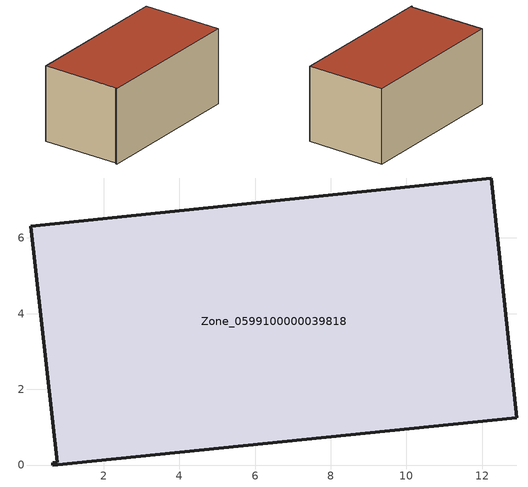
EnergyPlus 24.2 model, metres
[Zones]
Zone_0599100000039818
 floor ground (C_G): 0.65,0.06 0.78,0.08 0.08,6.31 12.25,7.58 12.91,1.25 0.66,0 z3.77
 wall outside (C_F): 12.91,1.25 12.25,7.58 0.08,6.31 0.78,0.08 0.65,0.06 0.66,0 12.91,1.25 z3.77:9.74
 roof outside (C_R): 0.78,0.08 0.65,0.06 0.66,0 12.91,1.25 12.25,7.58 0.08,6.31 z9.74
[BUILDING]
Pand.0599100000039818: North Axis=0; Terrain=City; Loads Convergence Tolerance Value=0.04; Temperature Convergence Tolerance Value=0.4; Solar Distribution=FullExterior; Maximum Number of Warmup Days=25; Minimum Number of Warmup Days=1
[Site:Location]
Rotterdam.The.Hague.AP_ZH_NLD Design_Conditions: Latitude=51.96; Longitude=4.45; Time Zone=1; Elevation=-4.5
[SITE:GROUNDTEMPERATURE:BUILDINGSURFACE]
18, 18, 18, 18, 18, 18, 18, 18, 18, 18, 18, 18
[MATERIAL] Thermal Absorptance=0.9; Solar Absorptance=0.7; Visible Absorptance=0.7
Name | Roughness | Thickness | Conductivity | Density | Specific Heat
G.TC.1946-1964 | MediumSmooth | 0.15 | 1 | 540 | 1210
F.TC.1946-1964 | Rough | 0.3 | 0.857143 | 1920 | 840
R.TC.1946-1964 | MediumRough | 0.2 | 0.235294 | 1500 | 1000
[CONSTRUCTION]
C_G: G.TC.1946-1964
C_F: F.TC.1946-1964
C_R: R.TC.1946-1964
[ZONE]
Zone_0599100000039818: Type=1; Multiplier=1; Ceiling Height=Autocalculate; Volume=Autocalculate; Floor Area=autocalculate; Part of Total Floor Area=Yes
[ZONEINFILTRATION:DESIGNFLOWRATE]
Infil_Zone_0599100000039818: Zone or ZoneList or Space or SpaceList=Zone_0599100000039818; Schedule=AlwaysOn; Design Flow Rate Calculation Method=Flow/Area; Flow Rate per Floor Area=0.003; Constant Term Coefficient=1; Temperature Term Coefficient=0; Velocity Term Coefficient=0; Velocity Squared Term Coefficient=0
[HVACTEMPLATE:ZONE:IDEALLOADSAIRSYSTEM]
Zone_0599100000039818: Maximum Heating Supply Air Temperature=50; Minimum Cooling Supply Air Temperature=13; Maximum Heating Supply Air Humidity Ratio=0.0156; Minimum Cooling Supply Air Humidity Ratio=0.0077; Heating Limit=NoLimit; Cooling Limit=NoLimit; Dehumidification Control Type=ConstantSensibleHeatRatio; Cooling Sensible Heat Ratio=0.7; Dehumidification Setpoint=60; Humidification Control Type=None; Humidification Setpoint=30; Outdoor Air Method=None; Outdoor Air Flow Rate per Person=0.00944; Outdoor Air Flow Rate per Zone Floor Area=0; Outdoor Air Flow Rate per Zone=0; Demand Controlled Ventilation Type=None; Outdoor Air Economizer Type=NoEconomizer; Heat Recovery Type=None; Sensible Heat Recovery Effectiveness=0.7; Latent Heat Recovery Effectiveness=0.65
[ZONECONTROL:THERMOSTAT]
ThermostatControl_Zone_0599100000039818: Zone or ZoneList=Zone_0599100000039818; Control Type Schedule=DualSetpointControlType; Control 1=Thermostat_Zone_0599100000039818; Temperature Difference Between Cutout And Setpoint=0
[THERMOSTATSETPOINT:DUALSETPOINT]
Thermostat_Zone_0599100000039818: Heating Setpoint Temperature Schedule=HeatingSetpoint_Zone_0599100000039818; Cooling Setpoint Temperature Schedule=CoolingSetpoint_Zone_0599100000039818
[SCHEDULE:COMPACT]
HeatingSetpoint_Zone_0599100000039818: Through: 12/31, For: AllDays, Until: 24:00, 21
CoolingSetpoint_Zone_0599100000039818: Through: 12/31, For: AllDays, Until: 24:00, 24
DualSetpointControlType: Through: 12/31, For: AllDays, Until: 24:00, 4
AlwaysOn: Through: 12/31, For: AllDays, Until: 24:00, 1
